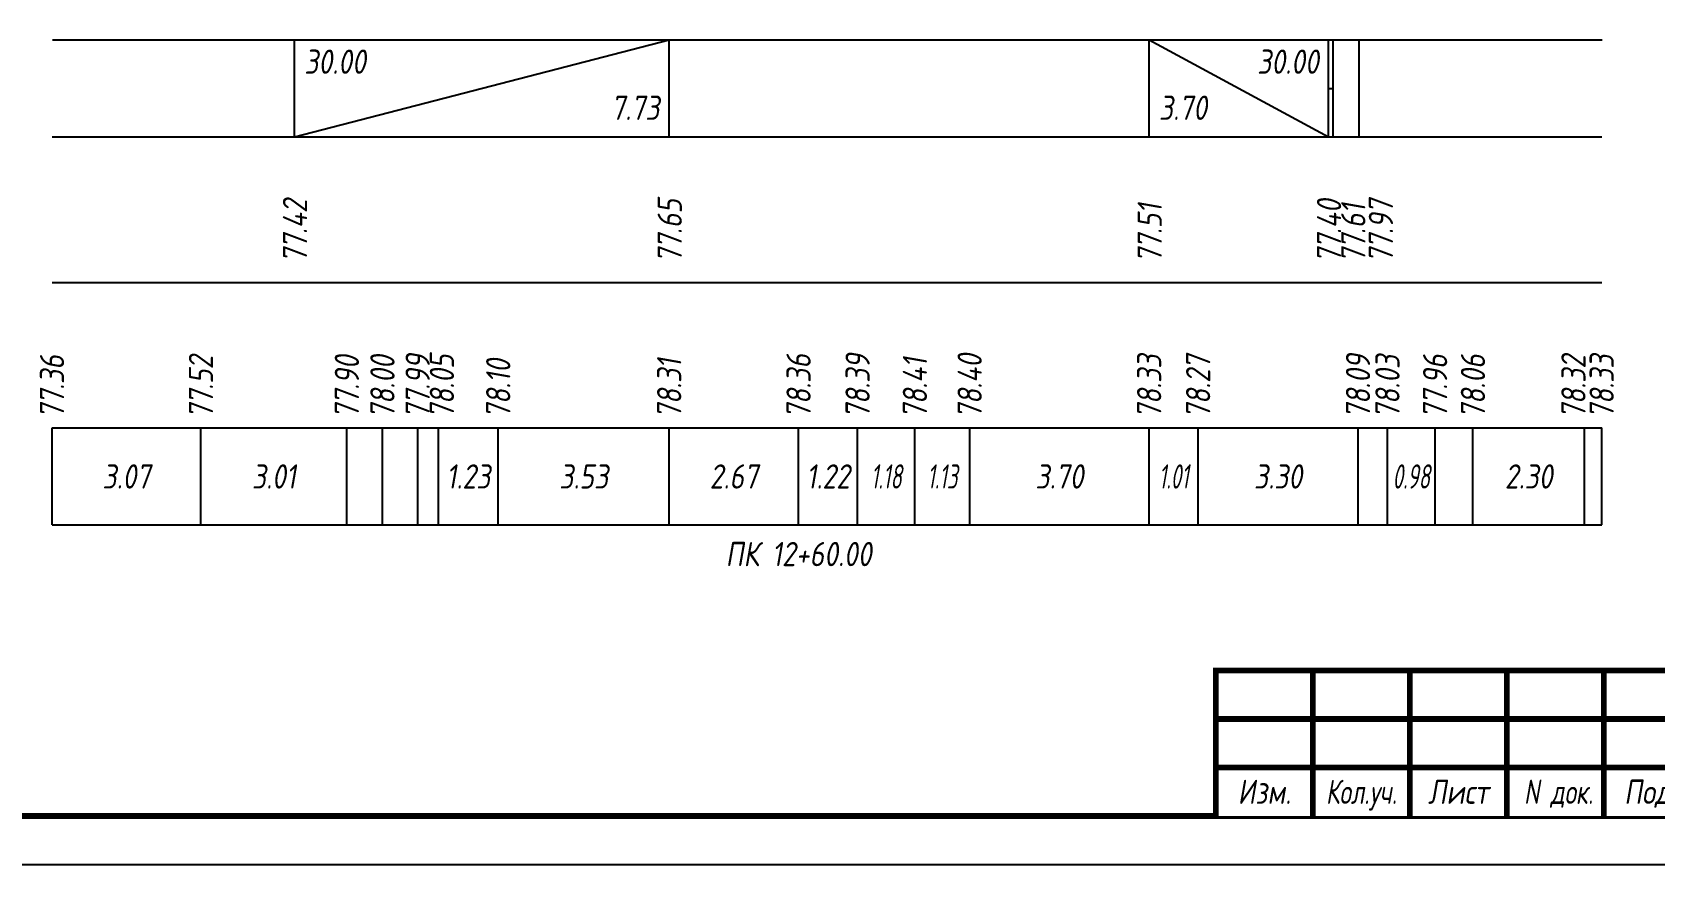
# Model space of a CAD drawing. Extents: x -717 to 1451, y -133302 to 233.
# Drawn here: x 77.9 to 245.2, y -19712.4 to -19626.7 of the extents above; entities that cross this region are included whole.
import ezdxf
from ezdxf.enums import TextEntityAlignment as Align

# ---------------------------------------------------------------- set-up
doc = ezdxf.new("R2010")
doc.units = 0
for name, color, linetype in [('Зарамочное оформление', 7, 'Continuous'), ('Код_510', 7, 'Continuous'), ('Код_516', 1, 'Continuous'), ('Подписи поперечников', 7, 'Continuous'), ('Таблица', 7, 'Continuous')]:
    doc.layers.add(name, color=color, linetype=linetype)
doc.styles.add('М', font='romand.shx', dxfattribs={"width": 0.8, "oblique": 10, "height": 2.5})

# ---------------------------------------------------------------- blocks, each defined once
blk = doc.blocks.new('Штамп')
at = {"linetype": 'Continuous'}
blk.add_wipeout([(199.95, -411.25), (384.95, -411.25), (384.95, -426.25), (199.95, -426.25)], dxfattribs=at).dxf.layer = 'Зарамочное оформление'
at = {"layer": 'Зарамочное оформление', "linetype": 'Continuous', "lineweight": -3, "const_width": 0.6, "flags": 128}
for points in [[(199.95, -426.25), (199.95, -411.25), (384.95, -411.25)], [(209.95, -411.25), (209.95, -426.25)], [(219.95, -411.25), (219.95, -426.25)], [(229.95, -411.25), (229.95, -426.25)], [(239.95, -411.25), (239.95, -426.25)], [(199.95, -416.25), (264.95, -416.25)], [(199.95, -421.25), (264.95, -421.25)]]:
    blk.add_lwpolyline(points, dxfattribs=at)
at = {"layer": 'Зарамочное оформление', "linetype": 'Continuous', "style": 'М', "oblique": 10}
for s, width, p in [('Изм.', 0.8, (204.95, -423.75)), ('Кол.уч.', 0.7, (214.95, -423.75)), ('Лист', 0.8, (224.95, -423.75)), ('N док.', 0.7, (235.28, -423.75)), ('Подпись', 0.8, (247.45, -423.75))]:
    blk.add_text(s, height=2.5, dxfattribs=dict(at, width=width)).set_placement(p, align=Align.MIDDLE_CENTER)
blk = doc.blocks.new('шифр')
blk.add_blockref('Штамп', (0, -19341))

msp = doc.modelspace()

# ---------------------------------------------------------------- linework, layer by layer
at = {"flags": 128}
msp.add_lwpolyline([(-30.054, -19712.421), (389.946, -19712.421), (389.946, -19415.421), (-30.054, -19415.421)], close=True, dxfattribs=at)
at = {"const_width": 0.6, "flags": 128}
msp.add_lwpolyline([(-10.054, -19707.421), (384.946, -19707.421), (384.946, -19420.421), (-10.054, -19420.421)], close=True, dxfattribs=at)
at = {"layer": 'Код_510'}
for p, q in [((79.946, -19677.421), (79.946, -19667.421)), ((95.303, -19677.421), (95.303, -19667.421)), ((110.348, -19677.421), (110.348, -19667.421)), ((114.018, -19677.421), (114.018, -19667.421)), ((117.648, -19677.421), (117.648, -19667.421)), ((119.785, -19677.421), (119.785, -19667.421)), ((125.955, -19677.421), (125.955, -19667.421)), ((143.584, -19677.421), (143.584, -19667.421)), ((156.924, -19677.421), (156.924, -19667.421)), ((163.01, -19677.421), (163.01, -19667.421)), ((168.919, -19677.421), (168.919, -19667.421)), ((174.567, -19677.421), (174.567, -19667.421)), ((193.073, -19677.421), (193.073, -19667.421)), ((198.122, -19677.421), (198.122, -19667.421)), ((214.607, -19677.421), (214.607, -19667.421)), ((217.643, -19677.421), (217.643, -19667.421)), ((222.553, -19677.421), (222.553, -19667.421)), ((226.457, -19677.421), (226.457, -19667.421)), ((237.95, -19677.421), (237.95, -19667.421)), ((239.731, -19677.421), (239.731, -19667.421))]:
    msp.add_line(p, q, dxfattribs=at)
at = {"layer": 'Код_516'}
for p, q in [((104.946, -19637.421), (104.946, -19627.421)), ((104.946, -19637.421), (143.584, -19627.421)), ((143.584, -19637.421), (143.584, -19627.421)), ((193.073, -19637.421), (193.073, -19627.421)), ((193.073, -19627.421), (211.565, -19637.421)), ((211.565, -19637.421), (211.565, -19627.421)), ((211.565, -19637.421), (211.565, -19627.421)), ((212.042, -19637.421), (212.042, -19627.421)), ((214.731, -19637.421), (214.731, -19627.421)), ((211.565, -19632.421), (212.042, -19632.421))]:
    msp.add_line(p, q, dxfattribs=at)
at = {"layer": 'Таблица'}
for p, q in [((80, -19627.421), (239.785, -19627.421)), ((79.946, -19637.421), (239.731, -19637.421)), ((79.946, -19652.421), (239.731, -19652.421)), ((79.946, -19667.421), (239.731, -19667.421)), ((79.946, -19677.421), (239.731, -19677.421))]:
    msp.add_line(p, q, dxfattribs=at)

# ---------------------------------------------------------------- texts
at = {"layer": 'Код_510', "style": 'М', "oblique": 10, "width": 0.8}
for s, p in [('77.36', (79.946, -19666.421)), ('77.52', (95.303, -19666.421)), ('77.90', (110.348, -19666.421)), ('78.00', (114.018, -19666.421)), ('77.99', (117.648, -19666.421)), ('78.05', (120.148, -19666.421)), ('78.10', (125.955, -19666.421)), ('78.31', (143.584, -19666.421)), ('78.36', (156.924, -19666.421)), ('78.39', (163.01, -19666.421)), ('78.41', (168.919, -19666.421)), ('78.40', (174.567, -19666.421)), ('78.33', (193.073, -19666.421)), ('78.27', (198.122, -19666.421)), ('78.09', (214.607, -19666.421)), ('78.03', (217.643, -19666.421)), ('77.96', (222.553, -19666.421)), ('78.06', (226.457, -19666.421)), ('78.32', (236.819, -19666.421)), ('78.33', (239.731, -19666.421))]:
    msp.add_text(s, height=2.5, rotation=90, dxfattribs=at).set_placement(p, align=Align.MIDDLE_LEFT)
at = {"layer": 'Код_510', "style": 'М', "oblique": 10}
for s, width, p in [('3.07', 0.8, (87.624, -19672.421)), ('3.01', 0.8, (102.826, -19672.421)), ('1.23', 0.8, (122.87, -19672.421)), ('3.53', 0.8, (134.769, -19672.421)), ('2.67', 0.8, (150.254, -19672.421)), ('1.22', 0.8, (159.967, -19672.421)), ('1.18', 0.6, (165.965, -19672.421)), ('1.13', 0.6, (171.743, -19672.421)), ('3.70', 0.8, (183.82, -19672.421)), ('1.01', 0.6, (195.597, -19672.421)), ('3.30', 0.8, (206.364, -19672.421)), ('0.98', 0.6, (220.098, -19672.421)), ('2.30', 0.8, (232.204, -19672.421))]:
    msp.add_text(s, height=2.5, dxfattribs=dict(at, width=width)).set_placement(p, align=Align.MIDDLE_CENTER)
at = {"layer": 'Код_516', "style": 'М', "oblique": 10, "width": 0.8}
msp.add_text('30.00', height=2.5, dxfattribs=at).set_placement((105.946, -19628.421), align=Align.TOP_LEFT)
msp.add_text('30.00', height=2.5, dxfattribs=at).set_placement((210.565, -19628.421), align=Align.TOP_RIGHT)
msp.add_text('7.73', height=2.5, dxfattribs=at).set_placement((142.584, -19636.421), align=Align.BOTTOM_RIGHT)
msp.add_text('3.70', height=2.5, dxfattribs=at).set_placement((194.073, -19636.421), align=Align.BOTTOM_LEFT)
for s, p in [('77.42', (105, -19650.371)), ('77.65', (143.638, -19650.371)), ('77.40', (211.62, -19650.371)), ('77.97', (216.964, -19650.371)), ('77.51', (193.127, -19650.371)), ('77.61', (214.12, -19650.371))]:
    msp.add_text(s, height=2.5, rotation=90, dxfattribs=at).set_placement(p, align=Align.MIDDLE_LEFT)
at = {"layer": 'Подписи поперечников', "style": 'М', "oblique": 10, "width": 0.8}
msp.add_text('ПК 12+60.00', height=2.5, dxfattribs=at).set_placement((156.924, -19682.421), align=Align.BOTTOM_CENTER)

# ---------------------------------------------------------------- next in the draw order: block references
msp.add_blockref('шифр', (0, 59.829))

doc.saveas('drawing.dxf')
